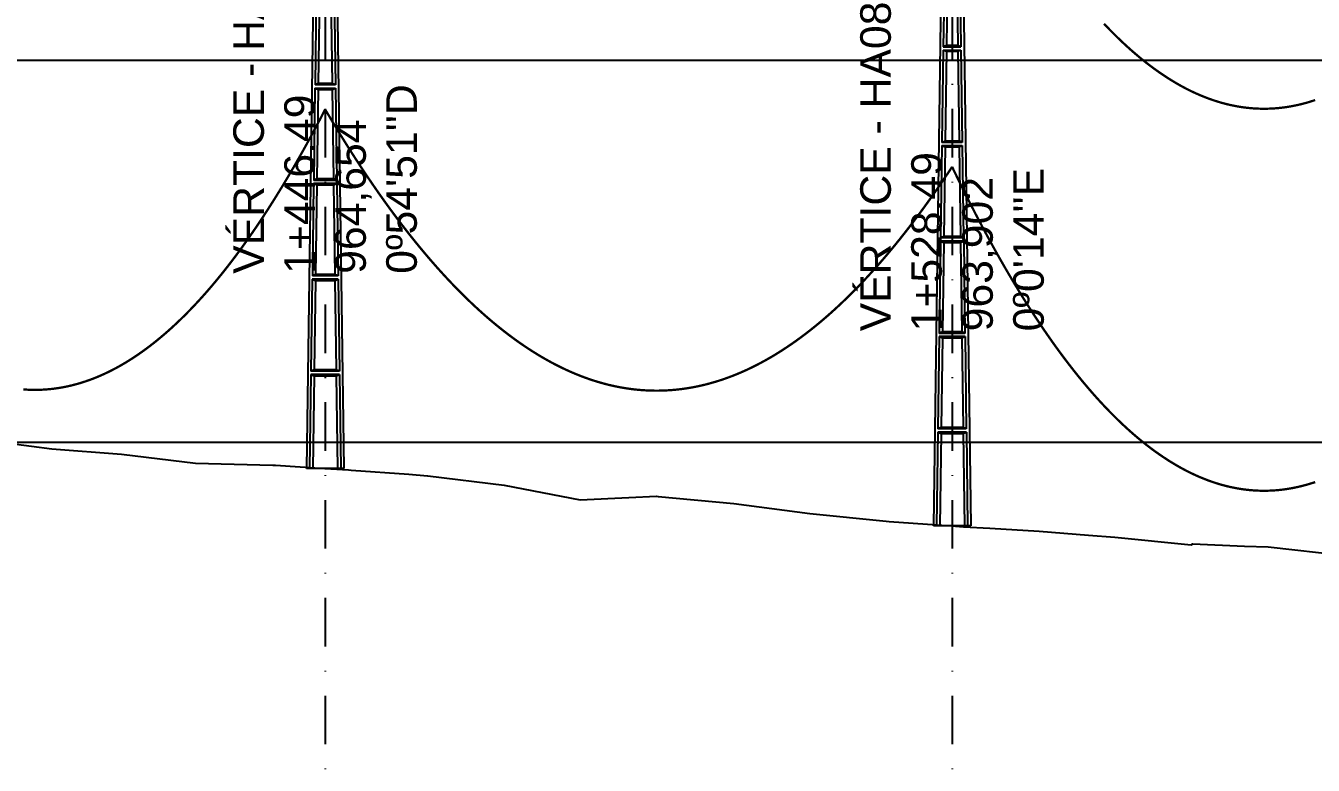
# Model space of a CAD drawing. Header units: metres. Extents: x -121 to 9872, y 3505 to 10721.
# Drawn here: x 1457.3 to 1625.7, y 9607.7 to 9704.5 of the extents above; entities that cross this region are included whole.
import ezdxf

# ---------------------------------------------------------------- set-up
doc = ezdxf.new("R2010")
doc.units = ezdxf.units.M
doc.linetypes.add('DASHDOT', pattern=[25.4, 12.7, -6.35, 0, -6.35])
for name, color, linetype in [('CON-EOL- FO', 101, 'Continuous'), ('CON-EOL- PROJEÇÃO', 22, 'Continuous'), ('Grade', 9, 'Continuous'), ('Ind.Rot', 8, 'DASHDOT'), ('Modelo_CotaTerreno_Perfil', 7, 'Continuous'), ('Perfil - Texto Geral', 7, 'Continuous'), ('POSTE DT', 7, 'Continuous')]:
    doc.layers.add(name, color=color, linetype=linetype)
doc.styles.add('Arial', font='arial.ttf')

# ---------------------------------------------------------------- blocks, each defined once
blk = doc.blocks.new('*U10')
at = {"layer": 'POSTE DT', "extrusion": (0, 1, 0)}
for p, q in [((-3.31, 406.59), (-4.05, 262)), ((-3.31, 406.59), (3.31, 406.59)), ((3.31, 406.59), (4.06, 262)), ((-4.05, 262), (-7.72, 0)), ((-4.05, 262), (-4.05, 262)), ((-2.73, 262), (-3.08, 237.05)), ((-2.73, 262), (2.75, 262)), ((-1.42, 262), (-1.77, 237.57)), ((1.43, 262), (1.77, 237.57)), ((2.75, 262), (3.1, 237.05)), ((4.06, 262), (7.72, 0)), ((-3.1, 235.74), (-3.63, 197.65)), ((3.11, 235.73), (-3.1, 235.74)), ((3.1, 237.05), (-3.08, 237.05)), ((-1.8, 235.21), (-2.32, 198.19)), ((1.8, 235.21), (2.32, 198.19)), ((3.11, 235.73), (3.65, 197.65)), ((-3.65, 196.34), (-4.19, 158.25)), ((-2.35, 195.8), (-2.87, 158.8)), ((2.35, 195.8), (2.87, 158.8)), ((3.66, 196.34), (4.2, 158.25)), ((-4.21, 156.94), (-4.74, 118.85)), ((-2.9, 156.39), (-3.42, 119.41)), ((2.91, 156.39), (3.42, 119.41)), ((4.21, 156.94), (4.75, 118.85)), ((-4.76, 117.54), (-5.29, 79.45)), ((4.77, 117.54), (-4.76, 117.54)), ((4.75, 118.85), (-4.74, 118.85)), ((-3.46, 116.98), (-3.97, 80.02)), ((3.46, 116.98), (3.98, 80.02)), ((4.77, 117.54), (5.3, 79.45)), ((-5.31, 78.14), (-5.85, 40.06)), ((5.32, 78.14), (-5.31, 78.14)), ((5.3, 79.45), (-5.29, 79.45)), ((-4.01, 77.57), (-4.53, 40.63)), ((4.01, 77.57), (4.53, 40.63)), ((5.32, 78.14), (5.85, 40.06)), ((-5.86, 38.74), (-6.41, 0)), ((5.87, 38.74), (-5.86, 38.74)), ((5.85, 40.06), (-5.85, 40.06)), ((-4.56, 38.17), (-5.1, 0)), ((4.56, 38.17), (5.1, 0)), ((5.87, 38.74), (6.41, 0)), ((-6.41, 0), (-7.72, 0)), ((-5.1, 0), (-6.41, 0)), ((5.1, 0), (-5.1, 0)), ((6.41, 0), (5.1, 0)), ((7.72, 0), (6.41, 0))]:
    blk.add_line(p, q, dxfattribs=at)
at = {"layer": 'POSTE DT', "ltscale": 3}
for points in [[(-3.63, 197.65), (3.65, 197.65)], [(-3.65, 196.34), (3.66, 196.34)], [(-4.21, 156.94), (4.21, 156.94)], [(4.2, 158.25), (-4.19, 158.25)]]:
    blk.add_lwpolyline(points, dxfattribs=at)
at = {"layer": 'POSTE DT'}
for points, knots in [([(0.25, 309.94), (0.25, 309.93), (0.25, 309.93), (0.25, 309.92), (0.25, 309.91), (0.25, 309.9), (0.25, 309.89), (0.24, 309.85), (0.22, 309.82), (0.19, 309.77), (0.16, 309.74), (0.11, 309.71), (0.08, 309.7), (0.01, 309.68), (-0.02, 309.68), (-0.08, 309.7), (-0.11, 309.71), (-0.16, 309.74), (-0.18, 309.76), (-0.21, 309.8), (-0.22, 309.82), (-0.24, 309.85), (-0.24, 309.87), (-0.25, 309.89), (-0.25, 309.9), (-0.25, 309.92), (-0.25, 309.92), (-0.25, 309.93), (-0.25, 309.94), (-0.25, 309.95), (-0.25, 309.95), (-0.25, 309.96), (-0.25, 309.97), (-0.24, 310), (-0.23, 310.02), (-0.21, 310.07), (-0.2, 310.09), (-0.15, 310.14), (-0.13, 310.15), (-0.07, 310.18), (-0.03, 310.19), (0.03, 310.19), (0.06, 310.18), (0.12, 310.16), (0.14, 310.14), (0.18, 310.11), (0.2, 310.09), (0.21, 310.06), (0.22, 310.05), (0.23, 310.04), (0.24, 310.01), (0.24, 309.99), (0.25, 309.97), (0.25, 309.96), (0.25, 309.95), (0.25, 309.94), (0.25, 309.94), (0.25, 309.94), (0.25, 309.94)], [-54.728303, -54.728303, -54.728303, -54.728303, -54.309038, -54.309038, -53.647169, -53.647169, -52.532885, -52.532885, -48.86224, -48.86224, -45.282765, -45.282765, -41.52867, -41.52867, -37.867486, -37.867486, -34.454589, -34.454589, -31.301423, -31.301423, -28.48103, -28.48103, -26.961755, -26.961755, -25.7544, -25.7544, -25.136228, -25.136228, -24.64409, -24.64409, -24.094201, -24.094201, -23.191199, -23.191199, -20.494482, -20.494482, -17.342863, -17.342863, -13.645538, -13.645538, -9.835989, -9.835989, -6.296781, -6.296781, -3.005029, -3.005029, 0, 0, 0, 1.527594, 1.527594, 3.697216, 3.697216, 4.489727, 4.489727, 5.01438, 5.01438, 5.095313, 5.095313, 5.095313, 5.095313]), ([(-3.1, 235.74), (-2.88, 235.65), (-2.67, 235.56), (-2.23, 235.39), (-2.02, 235.3), (-1.8, 235.21)], [0.055576, 0.055576, 0.055576, 0.055576, 56.767409, 56.767409, 113.50757, 113.50757, 113.50757, 113.50757]), ([(-1.77, 237.57), (-1.99, 237.49), (-2.21, 237.4), (-2.64, 237.22), (-2.86, 237.14), (-3.08, 237.05)], [0, 0, 0, 0, 56.660495, 56.660495, 113.412826, 113.412826, 113.412826, 113.412826]), ([(-1.8, 235.21), (-1.2, 235.21), (-0.6, 235.21), (0.6, 235.21), (1.2, 235.21), (1.8, 235.21)], [0, 0, 0, 0, 68.567797, 68.567797, 137.136247, 137.136247, 137.136247, 137.136247]), ([(1.77, 237.57), (1.18, 237.57), (0.59, 237.57), (-0.59, 237.57), (-1.18, 237.57), (-1.77, 237.57)], [0, 0, 0, 0, 67.306894, 67.306894, 134.614447, 134.614447, 134.614447, 134.614447]), ([(3.1, 237.05), (2.87, 237.14), (2.65, 237.23), (2.21, 237.4), (1.99, 237.49), (1.77, 237.57)], [0, 0, 0, 0, 56.738948, 56.738948, 113.38731, 113.38731, 113.38731, 113.38731]), ([(1.8, 235.21), (2.02, 235.3), (2.24, 235.38), (2.68, 235.56), (2.89, 235.65), (3.11, 235.73)], [0, 0, 0, 0, 56.845349, 56.845349, 113.599799, 113.599799, 113.599799, 113.599799]), ([(-2.32, 198.19), (-2.54, 198.1), (-2.76, 198.01), (-3.2, 197.83), (-3.41, 197.74), (-3.63, 197.65)], [0, 0, 0, 0, 63.412073, 63.412073, 126.777421, 126.777421, 126.777421, 126.777421]), ([(2.32, 198.19), (1.55, 198.19), (0.77, 198.19), (-0.77, 198.19), (-1.55, 198.19), (-2.32, 198.19)], [0, 0, 0, 0, 88.31008, 88.31008, 176.620652, 176.620652, 176.620652, 176.620652]), ([(3.65, 197.65), (3.43, 197.74), (3.2, 197.83), (2.76, 198.01), (2.54, 198.1), (2.32, 198.19)], [0, 0, 0, 0, 63.488119, 63.488119, 126.880939, 126.880939, 126.880939, 126.880939]), ([(-3.65, 196.34), (-3.43, 196.25), (-3.22, 196.16), (-2.78, 195.98), (-2.57, 195.89), (-2.35, 195.8)], [0.054307, 0.054307, 0.054307, 0.054307, 63.527131, 63.527131, 127.063246, 127.063246, 127.063246, 127.063246]), ([(-2.35, 195.8), (-1.57, 195.8), (-0.78, 195.8), (0.79, 195.8), (1.57, 195.8), (2.35, 195.8)], [0, 0, 0, 0, 89.585713, 89.585713, 179.17191, 179.17191, 179.17191, 179.17191]), ([(2.35, 195.8), (2.57, 195.89), (2.79, 195.98), (3.23, 196.16), (3.45, 196.25), (3.66, 196.34)], [0, 0, 0, 0, 63.60246, 63.60246, 127.109696, 127.109696, 127.109696, 127.109696]), ([(-4.21, 156.94), (-3.99, 156.85), (-3.77, 156.75), (-3.34, 156.57), (-3.12, 156.48), (-2.9, 156.39)], [0.053423, 0.053423, 0.053423, 0.053423, 70.429742, 70.429742, 140.90167, 140.90167, 140.90167, 140.90167]), ([(-2.87, 158.8), (-3.09, 158.71), (-3.31, 158.62), (-3.75, 158.43), (-3.97, 158.34), (-4.19, 158.25)], [0, 0, 0, 0, 70.301707, 70.301707, 140.590947, 140.590947, 140.590947, 140.590947]), ([(-2.9, 156.39), (-1.94, 156.39), (-0.97, 156.39), (0.97, 156.39), (1.94, 156.39), (2.91, 156.39)], [0, 0, 0, 0, 110.60219, 110.60219, 221.20473, 221.20473, 221.20473, 221.20473]), ([(2.87, 158.8), (1.92, 158.8), (0.96, 158.8), (-0.96, 158.8), (-1.91, 158.8), (-2.87, 158.8)], [0, 0, 0, 0, 109.314454, 109.314454, 218.629264, 218.629264, 218.629264, 218.629264]), ([(4.2, 158.25), (3.98, 158.34), (3.76, 158.44), (3.31, 158.62), (3.09, 158.71), (2.87, 158.8)], [0, 0, 0, 0, 70.379198, 70.379198, 140.659718, 140.659718, 140.659718, 140.659718]), ([(2.91, 156.39), (3.12, 156.48), (3.34, 156.57), (3.78, 156.75), (4, 156.85), (4.21, 156.94)], [0, 0, 0, 0, 70.506649, 70.506649, 140.914701, 140.914701, 140.914701, 140.914701]), ([(-4.76, 117.54), (-4.54, 117.45), (-4.32, 117.35), (-3.89, 117.17), (-3.67, 117.07), (-3.46, 116.98)], [0.052784, 0.052784, 0.052784, 0.052784, 77.438432, 77.438432, 154.950301, 154.950301, 154.950301, 154.950301]), ([(-3.42, 119.41), (-3.64, 119.32), (-3.86, 119.23), (-4.3, 119.04), (-4.52, 118.95), (-4.74, 118.85)], [0, 0, 0, 0, 77.299547, 77.299547, 154.618634, 154.618634, 154.618634, 154.618634]), ([(-3.46, 116.98), (-2.3, 116.98), (-1.15, 116.98), (1.15, 116.98), (2.31, 116.98), (3.46, 116.98)], [0, 0, 0, 0, 131.617604, 131.617604, 263.235447, 263.235447, 263.235447, 263.235447]), ([(3.42, 119.41), (2.28, 119.41), (1.14, 119.41), (-1.14, 119.41), (-2.28, 119.41), (-3.42, 119.41)], [0, 0, 0, 0, 130.319901, 130.319901, 260.640046, 260.640046, 260.640046, 260.640046]), ([(4.75, 118.85), (4.53, 118.95), (4.31, 119.04), (3.87, 119.23), (3.64, 119.32), (3.42, 119.41)], [0, 0, 0, 0, 77.381597, 77.381597, 154.66183, 154.66183, 154.66183, 154.66183]), ([(3.46, 116.98), (3.68, 117.07), (3.89, 117.17), (4.33, 117.35), (4.55, 117.45), (4.77, 117.54)], [0, 0, 0, 0, 77.520013, 77.520013, 154.938747, 154.938747, 154.938747, 154.938747]), ([(-3.97, 80.02), (-4.19, 79.93), (-4.41, 79.83), (-4.85, 79.64), (-5.07, 79.55), (-5.29, 79.45)], [0, 0, 0, 0, 84.379671, 84.379671, 168.809376, 168.809376, 168.809376, 168.809376]), ([(3.98, 80.02), (2.65, 80.02), (1.33, 80.02), (-1.32, 80.02), (-2.65, 80.02), (-3.97, 80.02)], [0, 0, 0, 0, 151.326157, 151.326157, 302.652465, 302.652465, 302.652465, 302.652465]), ([(5.3, 79.45), (5.08, 79.55), (4.86, 79.64), (4.42, 79.83), (4.2, 79.93), (3.98, 80.02)], [0, 0, 0, 0, 84.46863, 84.46863, 168.833721, 168.833721, 168.833721, 168.833721]), ([(-5.31, 78.14), (-5.09, 78.05), (-4.88, 77.95), (-4.44, 77.76), (-4.23, 77.67), (-4.01, 77.57)], [0.052308, 0.052308, 0.052308, 0.052308, 84.527725, 84.527725, 169.158824, 169.158824, 169.158824, 169.158824]), ([(-4.01, 77.57), (-2.67, 77.57), (-1.34, 77.57), (1.34, 77.57), (2.67, 77.57), (4.01, 77.57)], [0, 0, 0, 0, 152.632212, 152.632212, 305.264569, 305.264569, 305.264569, 305.264569]), ([(4.01, 77.57), (4.23, 77.67), (4.45, 77.76), (4.88, 77.95), (5.1, 78.05), (5.32, 78.14)], [0, 0, 0, 0, 84.616316, 84.616316, 169.129178, 169.129178, 169.129178, 169.129178]), ([(-5.86, 38.74), (-5.65, 38.65), (-5.43, 38.55), (-5, 38.36), (-4.78, 38.26), (-4.56, 38.17)], [0.026524, 0.026524, 0.026524, 0.026524, 91.679563, 91.679563, 183.466041, 183.466041, 183.466041, 183.466041]), ([(-4.53, 40.63), (-4.75, 40.53), (-4.97, 40.44), (-5.41, 40.25), (-5.63, 40.15), (-5.85, 40.06)], [0, 0, 0, 0, 91.523648, 91.523648, 183.126775, 183.126775, 183.126775, 183.126775]), ([(-4.56, 38.17), (-3.04, 38.17), (-1.52, 38.17), (1.52, 38.17), (3.04, 38.17), (4.56, 38.17)], [0, 0, 0, 0, 173.646192, 173.646192, 347.292451, 347.292451, 347.292451, 347.292451]), ([(4.53, 40.63), (3.02, 40.63), (1.51, 40.63), (-1.51, 40.63), (-3.02, 40.63), (-4.53, 40.63)], [0, 0, 0, 0, 172.33304, 172.33304, 344.666151, 344.666151, 344.666151, 344.666151]), ([(5.85, 40.06), (5.63, 40.15), (5.41, 40.25), (4.97, 40.44), (4.75, 40.53), (4.53, 40.63)], [0, 0, 0, 0, 91.621326, 91.621326, 183.137324, 183.137324, 183.137324, 183.137324]), ([(4.56, 38.17), (4.78, 38.26), (5, 38.36), (5.43, 38.55), (5.65, 38.65), (5.87, 38.74)], [0, 0, 0, 0, 91.776928, 91.776928, 183.448614, 183.448614, 183.448614, 183.448614])]:
    blk.add_open_spline(points, degree=3, knots=knots, dxfattribs=at)

msp = doc.modelspace()

# ---------------------------------------------------------------- linework, layer by layer
at = {"layer": 'CON-EOL- FO', "const_width": 0.3}
for points in [[(1598.371, 9704.739), (1598.739, 9704.351), (1599.107, 9703.97), (1599.475, 9703.595), (1599.843, 9703.228), (1600.211, 9702.868), (1600.58, 9702.514), (1600.948, 9702.167), (1601.316, 9701.827), (1601.684, 9701.495), (1602.052, 9701.169), (1602.42, 9700.85), (1602.789, 9700.537), (1603.157, 9700.232), (1603.525, 9699.934), (1603.893, 9699.642), (1604.261, 9699.358), (1604.629, 9699.08), (1604.997, 9698.809), (1605.366, 9698.546), (1605.734, 9698.289), (1606.102, 9698.039), (1606.47, 9697.796), (1606.838, 9697.559), (1607.206, 9697.33), (1607.575, 9697.107), (1607.943, 9696.892), (1608.311, 9696.683), (1608.679, 9696.481), (1609.047, 9696.286), (1609.415, 9696.098), (1609.784, 9695.917), (1610.152, 9695.743), (1610.52, 9695.576), (1610.888, 9695.415), (1611.256, 9695.262), (1611.624, 9695.115), (1611.992, 9694.975), (1612.361, 9694.842), (1612.729, 9694.716), (1613.097, 9694.597), (1613.465, 9694.485), (1613.833, 9694.379), (1614.201, 9694.281), (1614.57, 9694.189), (1614.938, 9694.105), (1615.306, 9694.027), (1615.674, 9693.956), (1616.042, 9693.892), (1616.41, 9693.834), (1616.779, 9693.784), (1617.147, 9693.741), (1617.515, 9693.704), (1617.883, 9693.674), (1618.251, 9693.652), (1618.619, 9693.636), (1618.988, 9693.627), (1619.356, 9693.624), (1619.724, 9693.629), (1620.092, 9693.641), (1620.46, 9693.659), (1620.828, 9693.685), (1621.196, 9693.717), (1621.565, 9693.756), (1621.933, 9693.802), (1622.301, 9693.855), (1622.669, 9693.915), (1623.037, 9693.981), (1623.405, 9694.055), (1623.774, 9694.135), (1624.142, 9694.222), (1624.51, 9694.317), (1624.878, 9694.418), (1625.246, 9694.525), (1625.614, 9694.64), (1625.983, 9694.762)], [(1598.371, 9704.739), (1598.739, 9704.351), (1599.107, 9703.97), (1599.475, 9703.595), (1599.843, 9703.228), (1600.211, 9702.868), (1600.58, 9702.514), (1600.948, 9702.167), (1601.316, 9701.827), (1601.684, 9701.495), (1602.052, 9701.169), (1602.42, 9700.85), (1602.789, 9700.537), (1603.157, 9700.232), (1603.525, 9699.934), (1603.893, 9699.642), (1604.261, 9699.358), (1604.629, 9699.08), (1604.997, 9698.809), (1605.366, 9698.546), (1605.734, 9698.289), (1606.102, 9698.039), (1606.47, 9697.796), (1606.838, 9697.559), (1607.206, 9697.33), (1607.575, 9697.107), (1607.943, 9696.892), (1608.311, 9696.683), (1608.679, 9696.481), (1609.047, 9696.286), (1609.415, 9696.098), (1609.784, 9695.917), (1610.152, 9695.743), (1610.52, 9695.576), (1610.888, 9695.415), (1611.256, 9695.262), (1611.624, 9695.115), (1611.992, 9694.975), (1612.361, 9694.842), (1612.729, 9694.716), (1613.097, 9694.597), (1613.465, 9694.485), (1613.833, 9694.379), (1614.201, 9694.281), (1614.57, 9694.189), (1614.938, 9694.104), (1615.306, 9694.027), (1615.674, 9693.956), (1616.042, 9693.892), (1616.41, 9693.834), (1616.779, 9693.784), (1617.147, 9693.741), (1617.515, 9693.704), (1617.883, 9693.674), (1618.251, 9693.652), (1618.619, 9693.636), (1618.988, 9693.627), (1619.356, 9693.624), (1619.724, 9693.629), (1620.092, 9693.641), (1620.46, 9693.659), (1620.828, 9693.684), (1621.196, 9693.717), (1621.565, 9693.756), (1621.933, 9693.802), (1622.301, 9693.855), (1622.669, 9693.915), (1623.037, 9693.981), (1623.405, 9694.055), (1623.774, 9694.135), (1624.142, 9694.222), (1624.51, 9694.317), (1624.878, 9694.418), (1625.246, 9694.526), (1625.614, 9694.64), (1625.983, 9694.762)]]:
    msp.add_lwpolyline(points, dxfattribs=at)
at = {"layer": 'CON-EOL- PROJEÇÃO', "const_width": 0.3}
for points in [[(1457, 9656.889), (1457.369, 9656.863), (1457.738, 9656.845), (1458.107, 9656.834), (1458.476, 9656.829), (1458.845, 9656.832), (1459.214, 9656.841), (1459.584, 9656.858), (1459.953, 9656.881), (1460.322, 9656.911), (1460.691, 9656.948), (1461.06, 9656.992), (1461.429, 9657.043), (1461.798, 9657.101), (1462.167, 9657.166), (1462.536, 9657.237), (1462.905, 9657.316), (1463.274, 9657.401), (1463.643, 9657.494), (1464.012, 9657.593), (1464.381, 9657.699), (1464.75, 9657.813), (1465.119, 9657.933), (1465.488, 9658.06), (1465.857, 9658.194), (1466.226, 9658.335), (1466.595, 9658.482), (1466.964, 9658.637), (1467.333, 9658.799), (1467.703, 9658.967), (1468.072, 9659.143), (1468.441, 9659.325), (1468.81, 9659.515), (1469.179, 9659.711), (1469.548, 9659.914), (1469.917, 9660.124), (1470.286, 9660.341), (1470.655, 9660.565), (1471.024, 9660.796), (1471.393, 9661.034), (1471.762, 9661.279), (1472.131, 9661.531), (1472.5, 9661.789), (1472.869, 9662.055), (1473.238, 9662.327), (1473.607, 9662.607), (1473.976, 9662.893), (1474.345, 9663.187), (1474.714, 9663.487), (1475.083, 9663.794), (1475.452, 9664.109), (1475.821, 9664.43), (1476.191, 9664.758), (1476.56, 9665.093), (1476.929, 9665.435), (1477.298, 9665.784), (1477.667, 9666.139), (1478.036, 9666.502), (1478.405, 9666.872), (1478.774, 9667.249), (1479.143, 9667.632), (1479.512, 9668.023), (1479.881, 9668.421), (1480.25, 9668.825), (1480.619, 9669.237), (1480.988, 9669.655), (1481.357, 9670.081), (1481.726, 9670.513), (1482.095, 9670.952), (1482.464, 9671.399), (1482.833, 9671.852), (1483.202, 9672.312), (1483.571, 9672.779), (1483.94, 9673.254), (1484.31, 9673.735), (1484.679, 9674.223), (1485.048, 9674.718), (1485.417, 9675.22), (1485.786, 9675.729), (1486.155, 9676.246), (1486.524, 9676.769), (1486.893, 9677.299), (1487.262, 9677.836), (1487.631, 9678.38), (1488, 9678.931), (1488.369, 9679.489), (1488.738, 9680.054), (1489.107, 9680.626), (1489.476, 9681.205), (1489.845, 9681.791), (1490.214, 9682.384), (1490.583, 9682.984), (1490.952, 9683.591), (1491.321, 9684.205), (1491.69, 9684.826), (1492.059, 9685.454), (1492.429, 9686.09), (1492.798, 9686.732), (1493.167, 9687.381), (1493.536, 9688.037), (1493.905, 9688.7), (1494.274, 9689.371), (1494.643, 9690.048), (1495.012, 9690.732), (1495.381, 9691.424), (1495.75, 9692.122), (1496.119, 9692.827), (1496.488, 9693.54)], [(1496.488, 9693.54), (1496.896, 9692.849), (1497.304, 9692.164), (1497.712, 9691.485), (1498.12, 9690.814), (1498.528, 9690.148), (1498.936, 9689.49), (1499.344, 9688.838), (1499.752, 9688.193), (1500.16, 9687.554), (1500.568, 9686.922), (1500.976, 9686.296), (1501.384, 9685.677), (1501.792, 9685.065), (1502.2, 9684.459), (1502.608, 9683.86), (1503.016, 9683.267), (1503.423, 9682.681), (1503.831, 9682.101), (1504.239, 9681.528), (1504.647, 9680.962), (1505.055, 9680.402), (1505.463, 9679.849), (1505.871, 9679.302), (1506.279, 9678.762), (1506.687, 9678.229), (1507.095, 9677.702), (1507.503, 9677.181), (1507.911, 9676.667), (1508.319, 9676.16), (1508.727, 9675.66), (1509.135, 9675.165), (1509.543, 9674.678), (1509.951, 9674.197), (1510.359, 9673.722), (1510.767, 9673.254), (1511.175, 9672.793), (1511.583, 9672.338), (1511.991, 9671.89), (1512.399, 9671.448), (1512.807, 9671.013), (1513.215, 9670.584), (1513.623, 9670.162), (1514.031, 9669.747), (1514.439, 9669.338), (1514.847, 9668.935), (1515.255, 9668.539), (1515.663, 9668.15), (1516.071, 9667.767), (1516.479, 9667.391), (1516.887, 9667.021), (1517.294, 9666.658), (1517.702, 9666.301), (1518.11, 9665.951), (1518.518, 9665.607), (1518.926, 9665.27), (1519.334, 9664.94), (1519.742, 9664.616), (1520.15, 9664.298), (1520.558, 9663.987), (1520.966, 9663.683), (1521.374, 9663.385), (1521.782, 9663.093), (1522.19, 9662.808), (1522.598, 9662.53), (1523.006, 9662.258), (1523.414, 9661.993), (1523.822, 9661.734), (1524.23, 9661.482), (1524.638, 9661.236), (1525.046, 9660.997), (1525.454, 9660.764), (1525.862, 9660.538), (1526.27, 9660.319), (1526.678, 9660.105), (1527.086, 9659.899), (1527.494, 9659.699), (1527.902, 9659.505), (1528.31, 9659.318), (1528.718, 9659.138), (1529.126, 9658.964), (1529.534, 9658.796), (1529.942, 9658.635), (1530.35, 9658.481), (1530.757, 9658.333), (1531.165, 9658.191), (1531.573, 9658.056), (1531.981, 9657.928), (1532.389, 9657.806), (1532.797, 9657.691), (1533.205, 9657.582), (1533.613, 9657.479), (1534.021, 9657.384), (1534.429, 9657.294), (1534.837, 9657.211), (1535.245, 9657.135), (1535.653, 9657.065), (1536.061, 9657.002), (1536.469, 9656.945), (1536.877, 9656.895), (1537.285, 9656.851), (1537.693, 9656.814), (1538.101, 9656.783), (1538.509, 9656.759), (1538.917, 9656.741), (1539.325, 9656.73), (1539.733, 9656.725), (1540.141, 9656.727), (1540.549, 9656.735), (1540.957, 9656.75), (1541.365, 9656.772), (1541.773, 9656.799), (1542.181, 9656.834), (1542.589, 9656.875), (1542.997, 9656.922), (1543.405, 9656.976), (1543.813, 9657.036), (1544.221, 9657.103), (1544.628, 9657.177), (1545.036, 9657.257), (1545.444, 9657.343), (1545.852, 9657.436), (1546.26, 9657.535), (1546.668, 9657.641), (1547.076, 9657.754), (1547.484, 9657.873), (1547.892, 9657.998), (1548.3, 9658.13), (1548.708, 9658.269), (1549.116, 9658.414), (1549.524, 9658.566), (1549.932, 9658.724), (1550.34, 9658.888), (1550.748, 9659.059), (1551.156, 9659.237), (1551.564, 9659.421), (1551.972, 9659.612), (1552.38, 9659.809), (1552.788, 9660.013), (1553.196, 9660.223), (1553.604, 9660.44), (1554.012, 9660.663), (1554.42, 9660.893), (1554.828, 9661.129), (1555.236, 9661.372), (1555.644, 9661.621), (1556.052, 9661.877), (1556.46, 9662.139), (1556.868, 9662.408), (1557.276, 9662.684), (1557.684, 9662.966), (1558.091, 9663.254), (1558.499, 9663.549), (1558.907, 9663.851), (1559.315, 9664.159), (1559.723, 9664.473), (1560.131, 9664.795), (1560.539, 9665.122), (1560.947, 9665.457), (1561.355, 9665.797), (1561.763, 9666.145), (1562.171, 9666.498), (1562.579, 9666.859), (1562.987, 9667.226), (1563.395, 9667.599), (1563.803, 9667.979), (1564.211, 9668.365), (1564.619, 9668.758), (1565.027, 9669.158), (1565.435, 9669.564), (1565.843, 9669.977), (1566.251, 9670.396), (1566.659, 9670.822), (1567.067, 9671.254), (1567.475, 9671.693), (1567.883, 9672.138), (1568.291, 9672.59), (1568.699, 9673.048), (1569.107, 9673.513), (1569.515, 9673.985), (1569.923, 9674.463), (1570.331, 9674.948), (1570.739, 9675.439), (1571.147, 9675.937), (1571.555, 9676.441), (1571.962, 9676.952), (1572.37, 9677.469), (1572.778, 9677.994), (1573.186, 9678.524), (1573.594, 9679.061), (1574.002, 9679.605), (1574.41, 9680.155), (1574.818, 9680.712), (1575.226, 9681.276), (1575.634, 9681.846), (1576.042, 9682.422), (1576.45, 9683.005), (1576.858, 9683.595), (1577.266, 9684.192), (1577.674, 9684.794), (1578.082, 9685.404), (1578.49, 9686.02)], [(1578.49, 9686.02), (1578.858, 9685.256), (1579.226, 9684.498), (1579.594, 9683.748), (1579.963, 9683.005), (1580.331, 9682.268), (1580.699, 9681.539), (1581.067, 9680.817), (1581.435, 9680.102), (1581.803, 9679.393), (1582.172, 9678.692), (1582.54, 9677.998), (1582.908, 9677.311), (1583.276, 9676.63), (1583.644, 9675.957), (1584.012, 9675.291), (1584.381, 9674.632), (1584.749, 9673.979), (1585.117, 9673.334), (1585.485, 9672.696), (1585.853, 9672.064), (1586.221, 9671.44), (1586.59, 9670.823), (1586.958, 9670.212), (1587.326, 9669.609), (1587.694, 9669.012), (1588.062, 9668.423), (1588.43, 9667.84), (1588.798, 9667.265), (1589.167, 9666.696), (1589.535, 9666.135), (1589.903, 9665.58), (1590.271, 9665.032), (1590.639, 9664.492), (1591.007, 9663.958), (1591.376, 9663.431), (1591.744, 9662.911), (1592.112, 9662.398), (1592.48, 9661.892), (1592.848, 9661.393), (1593.216, 9660.901), (1593.585, 9660.416), (1593.953, 9659.938), (1594.321, 9659.466), (1594.689, 9659.002), (1595.057, 9658.544), (1595.425, 9658.094), (1595.793, 9657.65), (1596.162, 9657.214), (1596.53, 9656.784), (1596.898, 9656.361), (1597.266, 9655.945), (1597.634, 9655.536), (1598.002, 9655.134), (1598.371, 9654.739), (1598.739, 9654.351), (1599.107, 9653.97), (1599.475, 9653.595), (1599.843, 9653.228), (1600.211, 9652.868), (1600.58, 9652.514), (1600.948, 9652.167), (1601.316, 9651.827), (1601.684, 9651.495), (1602.052, 9651.169), (1602.42, 9650.85), (1602.789, 9650.537), (1603.157, 9650.232), (1603.525, 9649.934), (1603.893, 9649.642), (1604.261, 9649.358), (1604.629, 9649.08), (1604.997, 9648.809), (1605.366, 9648.546), (1605.734, 9648.289), (1606.102, 9648.039), (1606.47, 9647.796), (1606.838, 9647.559), (1607.206, 9647.33), (1607.575, 9647.107), (1607.943, 9646.892), (1608.311, 9646.683), (1608.679, 9646.481), (1609.047, 9646.286), (1609.415, 9646.098), (1609.784, 9645.917), (1610.152, 9645.743), (1610.52, 9645.576), (1610.888, 9645.415), (1611.256, 9645.262), (1611.624, 9645.115), (1611.992, 9644.975), (1612.361, 9644.842), (1612.729, 9644.716), (1613.097, 9644.597), (1613.465, 9644.485), (1613.833, 9644.379), (1614.201, 9644.281), (1614.57, 9644.189), (1614.938, 9644.104), (1615.306, 9644.027), (1615.674, 9643.956), (1616.042, 9643.892), (1616.41, 9643.834), (1616.779, 9643.784), (1617.147, 9643.741), (1617.515, 9643.704), (1617.883, 9643.674), (1618.251, 9643.652), (1618.619, 9643.636), (1618.988, 9643.627), (1619.356, 9643.624), (1619.724, 9643.629), (1620.092, 9643.641), (1620.46, 9643.659), (1620.828, 9643.684), (1621.196, 9643.717), (1621.565, 9643.756), (1621.933, 9643.802), (1622.301, 9643.855), (1622.669, 9643.915), (1623.037, 9643.981), (1623.405, 9644.055), (1623.774, 9644.135), (1624.142, 9644.222), (1624.51, 9644.317), (1624.878, 9644.418), (1625.246, 9644.525), (1625.614, 9644.64), (1625.983, 9644.762)]]:
    msp.add_lwpolyline(points, dxfattribs=at)
at = {"layer": 'Grade'}
for points in [[(0, 9700), (9859.453, 9700)], [(0, 9650), (9859.453, 9650)]]:
    msp.add_lwpolyline(points, dxfattribs=at)
at = {"layer": 'Ind.Rot', "linetype": 'DASHDOT', "ltscale": 0.5}
for points in [[(1496.489, 10500), (1496.489, 8300)], [(1578.49, 10500), (1578.49, 8300)]]:
    msp.add_lwpolyline(points, dxfattribs=at)
at = {"layer": 'Modelo_CotaTerreno_Perfil', "linetype": 'Continuous', "lineweight": -3}
msp.add_lwpolyline([(1448.711, 9650.686), (1458.06, 9649.468), (1460.742, 9649.121), (1469.86, 9648.415), (1479.522, 9647.234), (1489.633, 9646.99), (1489.981, 9646.959), (1496.429, 9646.547), (1499.53, 9646.355), (1499.886, 9646.333), (1507.414, 9645.775), (1509.888, 9645.592), (1509.9, 9645.591), (1519.916, 9644.368), (1529.829, 9642.428), (1536.224, 9642.72), (1539.833, 9642.898), (1540.049, 9642.877), (1549.95, 9641.962), (1559.879, 9640.644), (1559.894, 9640.642), (1569.872, 9639.632), (1570.245, 9639.606), (1578.411, 9639.03), (1579.985, 9638.919), (1583.44, 9638.712), (1589.864, 9638.316), (1596.311, 9637.809), (1599.774, 9637.531), (1609.764, 9636.568), (1609.966, 9636.683), (1616.747, 9636.383), (1619.824, 9636.297), (1629.897, 9635.14)], dxfattribs=at)

# ---------------------------------------------------------------- block references
at = {"layer": 'POSTE DT', "xscale": 0.3172702451939489, "yscale": 0.3172702451939489, "zscale": 0.3172702451939489}
for p in [(1496.489, 9646.547), (1578.49, 9639.02)]:
    msp.add_blockref('*U10', p, dxfattribs=at)

# ---------------------------------------------------------------- texts
at = {"layer": 'Perfil - Texto Geral', "linetype": 'ByBlock', "char_height": 4, "width": 43.81409, "attachment_point": 4, "rotation": 90, "style": 'Arial'}
for s, insert in [("VÉRTICE - HA07\\P1+446.49\\P964,654\\P0º54'51''D", (1496.504, 9672.021)), ("VÉRTICE - HA08\\P1+528.49\\P963,902\\P0º0'14''E", (1578.506, 9664.494))]:
    msp.add_mtext(s, dxfattribs=dict(at, insert=insert))

doc.saveas('drawing.dxf')
